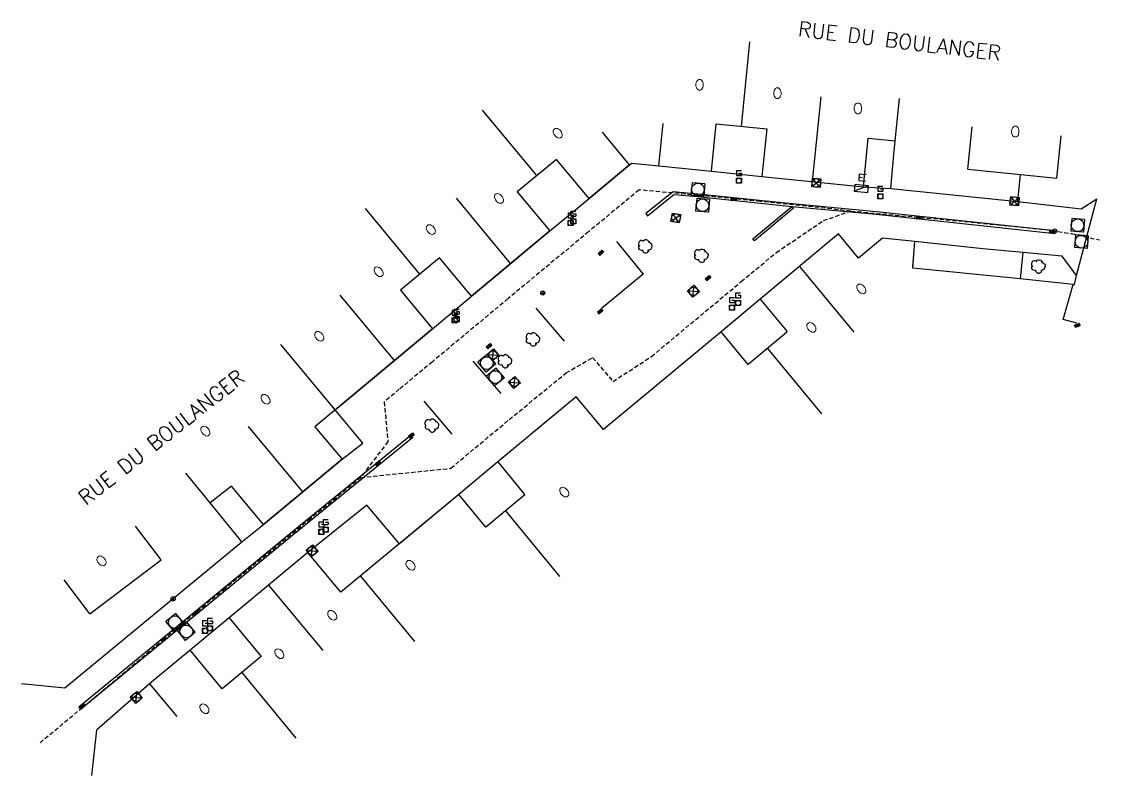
# Model space of a CAD drawing. Header units: millimetres. Extents: x 75000 to 76000, y 157000 to 157843.
# Drawn here: x 75595.8 to 75722.6, y 157660.2 to 157748.8 of the extents above; entities that cross this region are included whole.
import ezdxf
from ezdxf.enums import TextEntityAlignment as Align

# ---------------------------------------------------------------- set-up
doc = ezdxf.new("R2010")
doc.units = ezdxf.units.MM
doc.linetypes.add('DASHED', pattern=[0.75, 0.5, -0.25])
doc.layers.get('0').update_dxf_attribs({"linetype": 'CONTINUOUS'})
for name, color, linetype in [('W0001', 6, 'DASHED'), ('W0003', 5, 'CONTINUOUS'), ('W0006', 2, 'CONTINUOUS'), ('W0008', 7, 'CONTINUOUS'), ('W0014', 7, 'CONTINUOUS'), ('W0017', 7, 'CONTINUOUS'), ('W0100', 7, 'CONTINUOUS'), ('W0300', 7, 'CONTINUOUS'), ('W0400', 7, 'CONTINUOUS'), ('W0412', 7, 'CONTINUOUS'), ('W0420', 7, 'CONTINUOUS'), ('W0430', 7, 'CONTINUOUS'), ('W0492', 7, 'CONTINUOUS'), ('W0856', 7, 'CONTINUOUS'), ('W0989', 7, 'CONTINUOUS'), ('W0991', 7, 'CONTINUOUS'), ('W1102', 7, 'CONTINUOUS')]:
    doc.layers.add(name, color=color, linetype=linetype)
doc.styles.get("Standard").update_dxf_attribs({"font": 'romans.shx', "width": 0.85})

# ---------------------------------------------------------------- blocks, each defined once
blk = doc.blocks.new('T856')
for p, q in [((-0.125, 0), (0.125, 0)), ((0, 0.125), (0, -0.125))]:
    blk.add_line(p, q)
blk.add_ellipse((0, 0), major_axis=(-0.177, 0.177), ratio=1, start_param=3.9269908, end_param=10.2101761)
blk = doc.blocks.new('T400')
for p, q in [((-0.15, 0.3), (0.15, 0.3)), ((-0.15, -0.25), (-0.15, 0.3)), ((-0.15, 0.15), (0.15, 0.15)), ((-0.15, 0), (0.15, 0)), ((0.15, 0.3), (0.15, -0.25)), ((-0.15, -0.15), (0.15, -0.15)), ((-0.15, -0.25), (-0.15, -0.3)), ((-0.15, -0.3), (0.15, -0.3)), ((0.15, -0.3), (0.15, -0.25))]:
    blk.add_line(p, q)
blk = doc.blocks.new('T492')
for p, q in [((0, 0), (0, 1)), ((0, 1), (1, 1)), ((1, 1), (1, 0)), ((1, 0), (0, 0))]:
    blk.add_line(p, q)
at = {"flags": 128}
for points in [[(0.85, 0.15), (0.15, 0.85)], [(0.15, 0.15), (0.85, 0.85)]]:
    blk.add_lwpolyline(points, dxfattribs=at)
blk.add_ellipse((0.5, 0.5), major_axis=(-0.354, 0.354), ratio=1, start_param=3.926991, end_param=10.210176)
blk = doc.blocks.new('T420')
for p, q in [((0.75, 0.75), (-0.75, 0.75)), ((-0.75, 0.75), (-0.75, -0.75)), ((0.75, 0.75), (0.75, -0.75)), ((0.75, -0.75), (-0.75, -0.75))]:
    blk.add_line(p, q)
blk.add_ellipse((0, 0), major_axis=(-0.53, 0.53), ratio=1, start_param=3.926991, end_param=10.210176)
blk = doc.blocks.new('T412')
for p, q in [((-0.3, 1.2), (0.3, 1.2)), ((-0.3, 1.2), (-0.3, 0.6)), ((-0.3, 0.6), (0.3, 0.6)), ((-0.3, 0.3), (0.3, 0.3)), ((-0.3, -0.3), (-0.3, 0.3)), ((0, 0.9), (0.3, 0.9)), ((0.3, 0.9), (0.3, 0.6)), ((0.3, 0.3), (0.3, -0.3)), ((0.3, -0.3), (-0.3, -0.3))]:
    blk.add_line(p, q)
blk.add_ellipse((0, 0), major_axis=(0.212, 0.212), ratio=1, start_param=5.497787, end_param=11.780972)
blk = doc.blocks.new('T300')
for p, q in [((-0.8, 0.51), (-0.86, 0.34)), ((-0.86, 0.34), (-0.86, 0.17)), ((-0.86, 0.17), (-0.74, 0.06)), ((-0.69, 0.63), (-0.8, 0.51)), ((-0.8, -0.06), (-0.74, 0.06)), ((-0.74, 0.06), (-0.69, 0.11)), ((-0.57, 0.69), (-0.69, 0.63)), ((-0.46, 0.69), (-0.57, 0.69)), ((-0.29, 0.63), (-0.46, 0.69)), ((-0.29, 0.63), (-0.17, 0.74)), ((-0.23, 0.57), (-0.29, 0.63)), ((-0.17, 0.74), (-0.06, 0.8)), ((-0.06, 0.8), (0.06, 0.8)), ((0.06, 0.8), (0.23, 0.74)), ((0.23, 0.74), (0.34, 0.63)), ((0.34, 0.63), (0.4, 0.51)), ((0.46, 0.46), (0.34, 0.46)), ((0.4, 0.51), (0.4, 0.46)), ((0.57, 0.4), (0.46, 0.46)), ((0.57, 0.4), (0.69, 0.29)), ((0.69, 0.29), (0.74, 0.17)), ((0.74, 0.06), (0.69, -0.17)), ((0.74, 0.17), (0.74, 0.06)), ((-0.8, -0.17), (-0.8, -0.06)), ((-0.8, -0.23), (-0.8, -0.17)), ((-0.74, -0.34), (-0.8, -0.23)), ((-0.69, -0.4), (-0.74, -0.34)), ((-0.51, -0.46), (-0.69, -0.4)), ((-0.4, -0.46), (-0.51, -0.46)), ((-0.4, -0.46), (-0.34, -0.46)), ((-0.34, -0.46), (-0.34, -0.4)), ((-0.34, -0.51), (-0.34, -0.46)), ((-0.29, -0.63), (-0.34, -0.51)), ((-0.17, -0.74), (-0.29, -0.63)), ((-0.06, -0.8), (-0.17, -0.74)), ((0.06, -0.8), (-0.06, -0.8)), ((0.17, -0.74), (0.06, -0.8)), ((0.23, -0.69), (0.17, -0.74)), ((0.29, -0.46), (0.23, -0.46)), ((0.29, -0.63), (0.23, -0.69)), ((0.46, -0.4), (0.29, -0.46)), ((0.34, -0.51), (0.29, -0.63)), ((0.34, -0.51), (0.34, -0.46)), ((0.57, -0.34), (0.46, -0.4)), ((0.63, -0.29), (0.57, -0.34)), ((0.69, -0.17), (0.63, -0.29))]:
    blk.add_line(p, q)
blk = doc.blocks.new('*U13')
at = {"flags": 128}
for points in [[(-0.4, 2.1), (0.4, 2.1)], [(-0.4, 2.1), (-0.4, 1.3)], [(-0.4, 1.7), (0, 1.7)], [(-0.4, 1.3), (0.4, 1.3)], [(0.8, 0.8), (-0.8, 0.8)], [(-0.8, 0.8), (-0.8, 0)], [(0.8, 0.8), (-0.8, 0)], [(-0.8, 0), (0.8, 0)], [(0.8, 0), (0.8, 0.8)]]:
    blk.add_lwpolyline(points, dxfattribs=at)

msp = doc.modelspace()

# ---------------------------------------------------------------- linework, layer by layer
at = {"layer": 'W0001'}
for points in [[(75693.33, 157726.56), (75682.67, 157727.69), (75676.11, 157728.34), (75668.42, 157729.04), (75662.48, 157724.12), (75653.01, 157716.25), (75644.12, 157708.83), (75640.21, 157705.59), (75638.43, 157704.1), (75638.88, 157699.43), (75635.65, 157695.2)], [(75597.95, 157664.01), (75605.32, 157670.13), (75612.39, 157676.1), (75619.52, 157682), (75629.52, 157690.18), (75635.65, 157695.2), (75646.27, 157696.29), (75653.15, 157702.03), (75659.83, 157707.51), (75662.95, 157709.31), (75665.36, 157706.51), (75669.88, 157709.44), (75680.43, 157718.25), (75684.57, 157721.68), (75690.11, 157725.44), (75693.33, 157726.56), (75706.71, 157725.33), (75716.21, 157724.38), (75719.29, 157723.9), (75722.58, 157723.15)]]:
    msp.add_lwpolyline(points, dxfattribs=at)
at = {"layer": 'W0003'}
for points in [[(75669.42, 157726.01), (75671.93, 157728.05), (75672.51, 157728.52), (75675.3, 157728.26), (75686.4, 157727.11), (75696.32, 157726.17), (75717.32, 157723.92), (75717.35, 157724.22), (75696.35, 157726.46), (75686.43, 157727.41), (75675.33, 157728.56), (75672.42, 157728.83), (75671.74, 157728.28), (75669.23, 157726.25)], [(75681.81, 157723.29), (75686.4, 157727.11), (75686.59, 157726.88), (75682, 157723.06)], [(75602.72, 157667.97), (75614.47, 157677.6), (75627.68, 157688.45), (75641.79, 157699.94), (75641.6, 157700.17), (75627.49, 157688.68), (75614.28, 157677.84), (75602.53, 157668.2)]]:
    msp.add_lwpolyline(points, close=True, dxfattribs=at)
at = {"layer": 'W0006'}
for points in [[(75665.75, 157722.98), (75668.89, 157719.13), (75664.02, 157715.11)], [(75713.56, 157721.68), (75713.26, 157718.6), (75700.62, 157719.84), (75700.85, 157722.97)], [(75656.28, 157715.13), (75659.62, 157711.25)], [(75648.87, 157708.89), (75652.17, 157705.1)], [(75646.43, 157700.29), (75643.15, 157704.2)]]:
    msp.add_lwpolyline(points, dxfattribs=at)
at = {"layer": 'W0008'}
for points in [[(75595.77, 157670.96), (75600.86, 157670.48), (75621.69, 157687.63), (75624.24, 157689.67), (75633.48, 157697.35), (75635.92, 157699.24), (75632.67, 157703.16), (75635.18, 157705.25), (75644.12, 157712.69), (75648.7, 157716.53), (75657.92, 157724.21), (75662.53, 157728.05), (75667.31, 157732.01), (75667.56, 157732.17), (75670.75, 157731.86), (75676.93, 157731.24), (75682.87, 157730.64), (75694.81, 157729.42), (75698.04, 157729.2), (75712.98, 157727.69), (75720.44, 157726.82), (75722.28, 157728)], [(75719.9, 157718.98), (75718.19, 157721.24), (75713.56, 157721.68), (75708.86, 157722.1), (75700.85, 157722.97), (75697.06, 157723.37), (75694.24, 157721.03), (75691.89, 157723.86), (75682.67, 157716.19), (75678.06, 157712.35), (75664.22, 157700.87), (75661.03, 157704.69), (75651.79, 157697.04), (75647.2, 157693.2), (75640.22, 157687.4), (75636.39, 157691.95), (75629.45, 157686.39), (75620.19, 157678.68), (75615.61, 157674.89), (75610.83, 157670.92), (75604.6, 157665.5), (75604.02, 157660.15)]]:
    msp.add_lwpolyline(points, dxfattribs=at)
at = {"layer": 'W0014'}
for points in [[(75712.98, 157727.69), (75713.29, 157730.86)], [(75719.91, 157713.36), (75718.33, 157713.78), (75719.49, 157717.9), (75719.65, 157717.91), (75719.9, 157718.98), (75722.28, 157728)], [(75719.49, 157717.9), (75713.26, 157718.6)]]:
    msp.add_lwpolyline(points, dxfattribs=at)
at = {"layer": 'W0017'}
for points in [[(75698.04, 157729.2), (75698.41, 157733.19), (75698.56, 157734.82)], [(75621.69, 157687.63), (75617.97, 157692.22)]]:
    msp.add_lwpolyline(points, dxfattribs=at)
at = {"layer": 'W0100'}
for points in [[(75698.56, 157734.82), (75699.07, 157739.8)], [(75670.75, 157731.86), (75671.25, 157736.84)], [(75670.75, 157731.86), (75676.93, 157731.24), (75677.49, 157736.82), (75683.44, 157736.22), (75682.87, 157730.64), (75694.81, 157729.42), (75695.39, 157735.12), (75698.56, 157734.82)], [(75707.1, 157731.49), (75707.61, 157736.47)], [(75667.31, 157732.01), (75664.1, 157735.85)], [(75717.58, 157730.43), (75718.09, 157735.4)], [(75667.31, 157732.01), (75662.53, 157728.05), (75658.71, 157732.64), (75654.09, 157728.83), (75657.92, 157724.21), (75648.7, 157716.53), (75644.93, 157721.06), (75640.34, 157717.23), (75644.12, 157712.69), (75635.18, 157705.25), (75630.29, 157701.18), (75633.48, 157697.35), (75624.24, 157689.67), (75620.48, 157694.18), (75617.97, 157692.22)], [(75707.1, 157731.49), (75717.58, 157730.43)], [(75700.85, 157722.97), (75697.06, 157723.37), (75694.24, 157721.03), (75691.89, 157723.86), (75682.67, 157716.19), (75685.8, 157712.42), (75685.78, 157712.27), (75681.24, 157708.51), (75678.06, 157712.35), (75664.22, 157700.87), (75661.03, 157704.69), (75651.79, 157697.04), (75654.99, 157693.18), (75650.38, 157689.36), (75647.2, 157693.2), (75633.35, 157681.7), (75629.45, 157686.39), (75620.19, 157678.68), (75623.95, 157674.15), (75619.38, 157670.35), (75615.61, 157674.89), (75610.83, 157670.92)], [(75700.64, 157719.99), (75700.85, 157722.97)], [(75617.97, 157692.22), (75615.09, 157695.73)], [(75612.18, 157685.51), (75609.16, 157689.5)], [(75603.8, 157679.17), (75612.18, 157685.51)], [(75603.8, 157679.17), (75600.78, 157683.15)], [(75610.83, 157670.92), (75614.03, 157667.07)]]:
    msp.add_lwpolyline(points, dxfattribs=at)
at = {"layer": 'W1102'}
for points in [[(75680.46, 157736.52), (75681.47, 157746.47)], [(75688.84, 157730.03), (75689.85, 157739.98)], [(75656.4, 157730.74), (75650.02, 157738.43)], [(75653.31, 157720.37), (75646.93, 157728.07)], [(75642.64, 157719.14), (75636.25, 157726.84)], [(75687.28, 157720.02), (75693.67, 157712.32)], [(75639.65, 157708.97), (75633.26, 157716.67)], [(75632.67, 157703.16), (75626.29, 157710.85)], [(75683.51, 157710.39), (75689.89, 157702.69)], [(75628.86, 157693.51), (75622.48, 157701.21)], [(75652.69, 157691.27), (75659.07, 157683.57)], [(75635.63, 157683.6), (75642.01, 157675.9)], [(75624.82, 157682.54), (75631.21, 157674.84)], [(75621.67, 157672.25), (75628.05, 157664.55)]]:
    msp.add_lwpolyline(points, dxfattribs=at)

# ---------------------------------------------------------------- block references
at = {"layer": 'W0300'}
for p in [(75669.2, 157722.39), (75675.79, 157721.29), (75715.44, 157720.02), (75655.98, 157711.45), (75652.69, 157708.87), (75644.08, 157701.31)]:
    msp.add_blockref('T300', p, dxfattribs=at)
at = {"layer": 'W0400'}
for p, rotation in [((75679.54, 157727.94), 265), ((75701.39, 157725.76), 265), ((75717, 157724.14), 265), ((75663.92, 157721.63), 310), ((75676.54, 157718.65), 310), ((75663.84, 157714.75), 310), ((75719.97, 157713.1), 112), ((75650.76, 157710.66), 310), ((75641.63, 157700.14), 310), ((75637.69, 157696.85), 310), ((75616.27, 157679.27), 310), ((75602.92, 157668.26), 310)]:
    msp.add_blockref('T400', p, dxfattribs=dict(at, rotation=rotation))
at = {"layer": 'W0412'}
for p in [(75680.17, 157730.12), (75696.81, 157728.28), (75660.36, 157725.16), (75660.7, 157725.34), (75679.35, 157715.19), (75680.07, 157715.75), (75646.74, 157713.69), (75646.95, 157713.83), (75631.05, 157688.81), (75631.55, 157689.06), (75617.36, 157677.17), (75617.94, 157677.45)]:
    msp.add_blockref('T412', p, dxfattribs=at)
at = {"layer": 'W0420'}
for p, rotation in [((75675.34, 157729.08), 355), ((75675.89, 157727.23), 355), ((75720.01, 157724.88), 355), ((75720.46, 157722.95), 355), ((75650.51, 157708.67), 310), ((75651.52, 157707.03), 310), ((75613.82, 157678.17), 310), ((75615.16, 157677.1), 310)]:
    msp.add_blockref('T420', p, dxfattribs=dict(at, rotation=rotation))
at = {"layer": 'W0430', "rotation": 355}
msp.add_blockref('*U13', (75694.54, 157728.81), dxfattribs=at)
at = {"layer": 'W0492'}
for p, rotation in [((75688.73, 157729.42), 355), ((75712.05, 157727.26), 355), ((75672.17, 157725.34), 350.0000000000001), ((75674.11, 157717.18), 310), ((75650.53, 157709.69), 310), ((75653.05, 157706.46), 310), ((75629.24, 157686.64), 310), ((75608.57, 157669.4), 310)]:
    msp.add_blockref('T492', p, dxfattribs=dict(at, rotation=rotation))
at = {"layer": 'W0856'}
for p in [(75717.31, 157724.2), (75657.08, 157716.91), (75657.08, 157716.91), (75613.6, 157680.92), (75613.6, 157680.92)]:
    msp.add_blockref('T856', p, dxfattribs=at)

# ---------------------------------------------------------------- texts
at = {"layer": 'W0989'}
for rotation, p in [(353.0921, (75687.15, 157748.02)), (38.1872, (75602.78, 157692.53))]:
    msp.add_text('RUE DU BOULANGER', height=1.75, rotation=rotation, dxfattribs=at).set_placement(p, align=Align.MIDDLE_LEFT)
at = {"layer": 'W0991'}
for p in [(75675.54, 157740.78), (75684.7, 157739.8), (75694.17, 157738.01), (75712.68, 157735.28)]:
    msp.add_text('O', height=1.25, dxfattribs=at).set_placement(p, align=Align.CENTER)
for rotation, p in [(39.6729, (75659.25, 157735.23)), (39.6729, (75652.34, 157727.56)), (39.6729, (75644.32, 157723.89)), (39.6729, (75638.18, 157718.94)), (40, (75694.97, 157716.92)), (39.6729, (75631.19, 157711.35)), (39.6729, (75689.1, 157712.38)), (39.6729, (75624.88, 157703.93)), (39.6729, (75617.8, 157700.18)), (39.6729, (75660.02, 157693.02)), (39.6729, (75605.58, 157684.92)), (39.6729, (75641.93, 157684.4)), (39.6729, (75632.72, 157678.52)), (39.6729, (75626.5, 157674)), (39.6729, (75617.69, 157667.52))]:
    msp.add_text('O', height=1.25, rotation=rotation, dxfattribs=at).set_placement(p, align=Align.CENTER)

doc.saveas('drawing.dxf')
